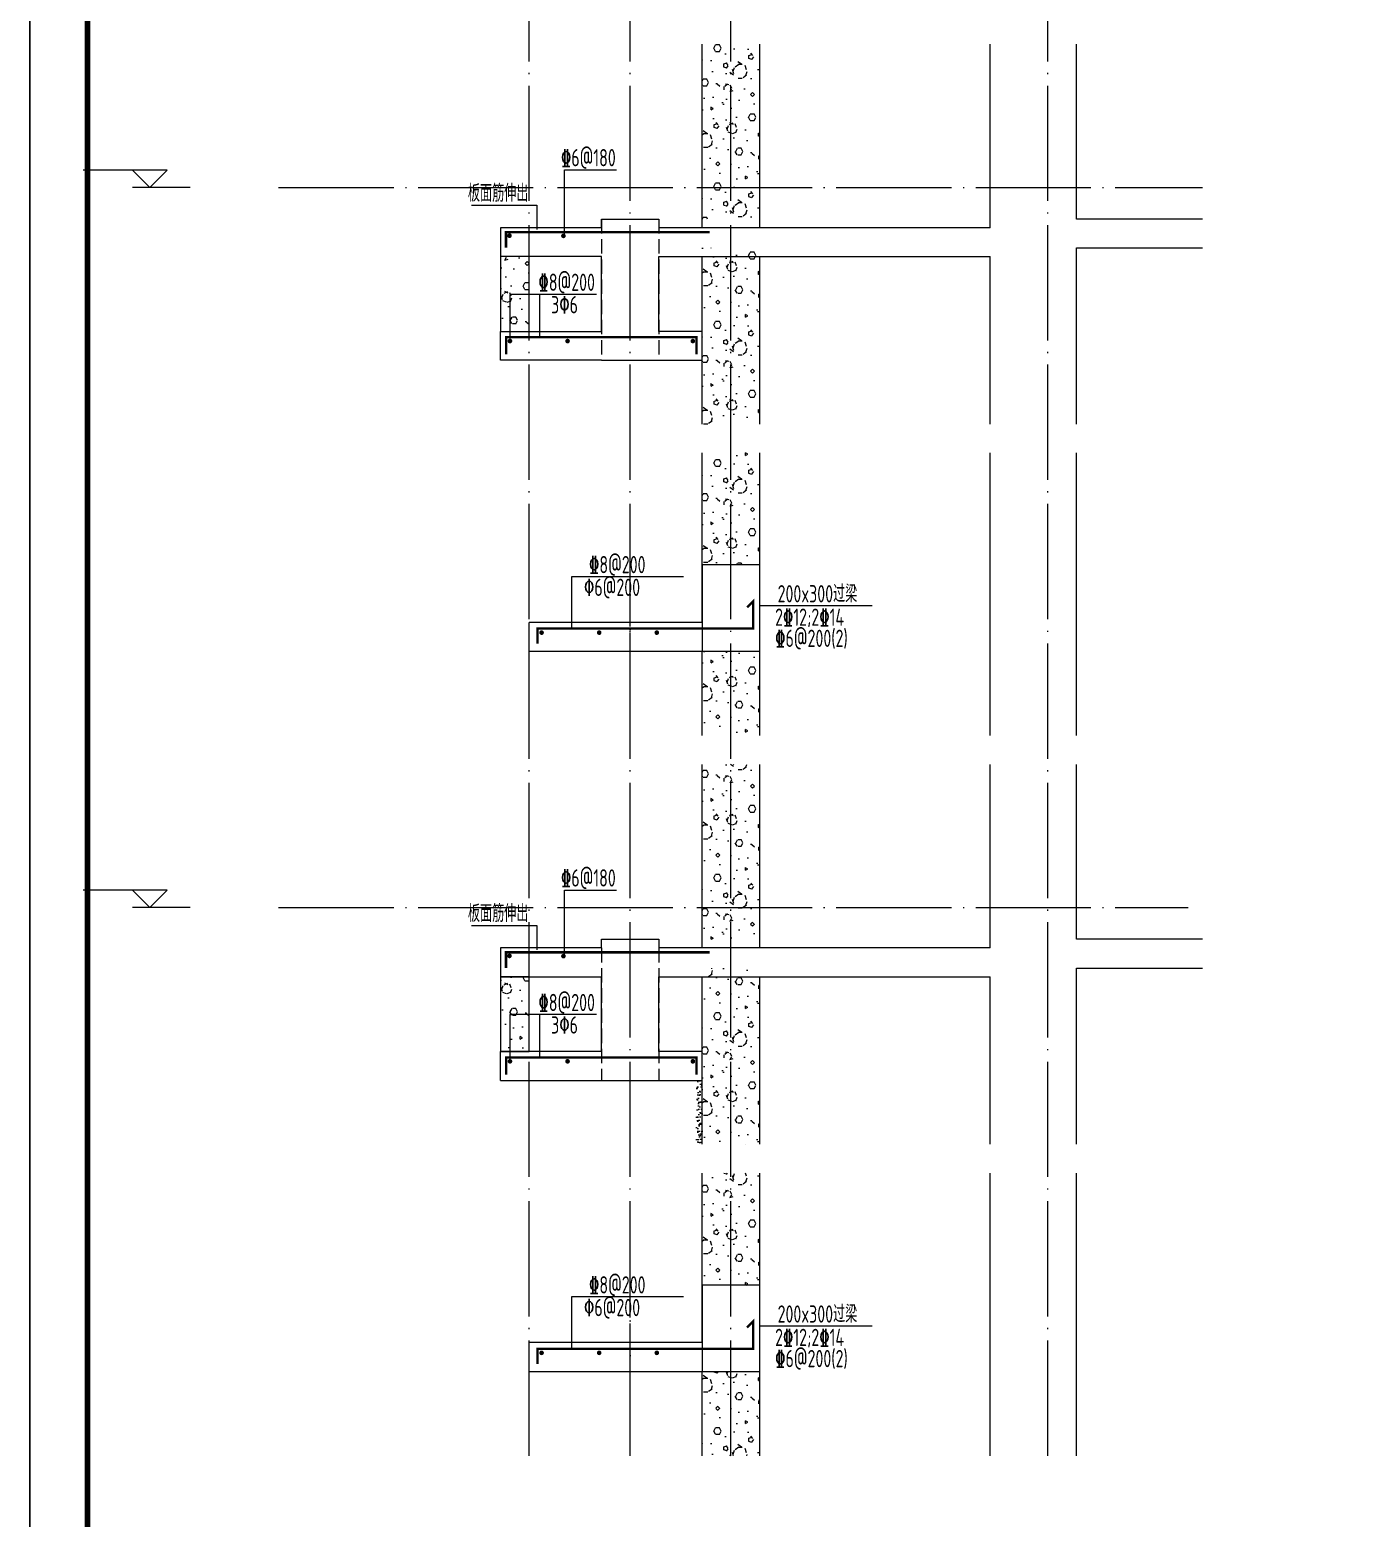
# Model space of a CAD drawing. Extents: x 5874492 to 7194610, y -939842 to -279257.
# Drawn here: x 6055361 to 6059970, y -816743 to -811576 of the extents above; entities that cross this region are included whole.
import ezdxf
from ezdxf.enums import TextEntityAlignment as Align

# ---------------------------------------------------------------- set-up
doc = ezdxf.new("R2010")
doc.units = 0
doc.header["$LTSCALE"] = 1000
doc.linetypes.add('DASH', pattern=[0.35, 0.25, -0.1])
doc.linetypes.add('DOTE', pattern=[2.42, 2, -0.2, 0.02, -0.2])
for name, color, linetype, lineweight in [('A-大样-填充', 8, 'Continuous', 9), ('A-标注-标高标注', 3, 'Continuous', 15), ('A-轴线-塔楼', 1, 'DOTE', 9), ('A-轴线-隔墙', 41, 'DOTE', 9), ('S-墙柱-REIN', 1, 'Continuous', 20), ('S-大样-DIM', 3, 'Continuous', 20), ('S-大样-HATCH', 251, 'Continuous', 20), ('S-大样-REIN', 1, 'Continuous', 20), ('S-大样-实线', 2, 'Continuous', 20), ('S-大样-文字', 7, 'Continuous', 20), ('S-板-BEAM', 4, 'DASH', 20), ('S-通用-TEXT', 7, 'Continuous', 20)]:
    doc.layers.add(name, color=color, linetype=linetype, lineweight=lineweight)
doc.layers.add('Y-云图图框', color=7, linetype='Continuous')
doc.styles.add('_YT_Name', font='', dxfattribs={"width": 0.8})
doc.styles.add('_YT_Sign_Text', font='ros.shx', dxfattribs={"width": 0.8, "bigfont": 'hztxt.shx'})
doc.styles.get("Standard").update_dxf_attribs({"font": 'gbenor.shx', "bigfont": 'gbcbig.shx'})
doc.styles.add('TSSD_Rein', font='tssdeng.shx', dxfattribs={"width": 0.7, "bigfont": 'hztxt.shx'})
doc.styles.get('_YT_Name').set_extended_font_data('SimHei')
pattern_1 = [(0, (5304962.3, -1587942.56), (120, 240), [0, -240]), (0, (5304821.9, -1587974.96), (120, 240), [0, -240]), (0, (5304899.9, -1587977.36), (120, 240), [0, -240]), (0, (5304985.1, -1587906.56), (120, 240), [0, -240]), (0, (5304885.5, -1587989.36), (120, 240), [0, -240]), (0, (5305009.1, -1587755.36), (120, 240), [0, -240]), (0, (5304935.9, -1587774.56), (120, 240), [0, -240]), (0, (5304974.3, -1587804.56), (120, 240), [0, -240]), (0, (5304778.7, -1587809.36), (120, 240), [0, -240]), (0, (5304896.3, -1587820.16), (120, 240), [0, -240]), (0, (5304850.7, -1587881.36), (120, 240), [0, -240]), (0, (5304853.1, -1587971.36), (120, 240), [0, -240]), (0, (5304943.1, -1587980.96), (120, 240), [0, -240]), (0, (5305009.1, -1587875.36), (120, 240), [0, -240]), (0, (5304784.7, -1587912.56), (120, 240), [0, -240]), (0, (5304805.1, -1587871.76), (120, 240), [0, -240]), (0, (5304898.7, -1587888.56), (120, 240), [0, -240]), (0, (5304865.1, -1587923.36), (120, 240), [0, -240]), (0, (5304845.9, -1587844.16), (120, 240), [0, -240]), (0, (5304875.9, -1587754.16), (120, 240), [0, -240]), (0, (5304794.3, -1587962.96), (120, 240), [0, -240]), (0, (5304926.3, -1587803.36), (120, 240), [0, -240]), (0, (5304814.7, -1587799.76), (120, 240), [0, -240]), (0, (5304795.5, -1587768.56), (120, 240), [0, -240]), (130.601294, (5304994.349, -1587830.504), (-599.99999337, 720.00000315), [10.53662, -4414.8444]), (18.434949, (5304977.206, -1587825.933), (599.9999978, 239.9999982), [10.842096, -1507.05116]), (90, (5304977.2, -1587836.22), (120, 240), [10.285714, -469.71426]), (161.565051, (5304987.49, -1587839.647), (-600.000003, 239.9999821), [10.842096, -1507.05116]), (53.1301023, (5304987.49, -1587839.647), (120.0000002, 239.9999999), [11.42857, -1188.5714]), (135, (5304996.634, -1587961.93), (-120.0000145, 239.999984), [9.697464, -669.12504]), (45, (5304982.92, -1587961.93), (119.999999, 239.999999), [9.697464, -669.12504]), (135, (5304989.78, -1587968.79), (-120.0000145, 239.999984), [9.697464, -669.12504]), (45, (5304989.78, -1587968.79), (119.999999, 239.999999), [9.697464, -669.12504]), (116.56505, (5304881.2, -1587800.8), (-2e-05, 479.999987), [12.77753, -255.5506]), (180, (5304875.5, -1587789.36), (-120, 240), [13.714286, -226.2857]), (63.434949, (5304856.06, -1587800.8), (1e-06, 479.999998), [12.77753, -255.5506]), (116.56505, (5304861.78, -1587812.22), (-2e-05, 479.999987), [12.77753, -255.5506]), (0, (5304861.78, -1587812.22), (120, 240), [13.714286, -226.2857]), (63.434949, (5304875.5, -1587812.22), (1e-06, 479.999998), [12.77753, -255.5506]), (107.102728, (5304971.4915, -1587881.933), (-359.99998624, 1200.000001936), [15.54454, -6513.161]), (143.972626, (5304966.92, -1587867.076), (-2279.9999711, 1679.9999981), [15.54454, -3248.808]), (180, (5304954.35, -1587857.93), (-120, 240), [14.85714, -225.14284]), (36.0273733, (5304926.92, -1587867.076), (2279.99998315, 1679.9999819), [15.54454, -3248.808]), (71.565051, (5304922.35, -1587880.79), (360.0000018, 1199.999998), [14.456126, -1503.43712]), (107.102728, (5304926.92, -1587895.647), (-359.99998624, 1200.000001936), [15.54454, -6513.161]), (143.972626, (5304939.492, -1587904.79), (-2279.9999711, 1679.9999981), [15.54454, -3248.808]), (0, (5304939.5, -1587904.8), (120, 240), [14.85714, -225.14284]), (36.0273733, (5304954.349, -1587904.79), (2279.99998315, 1679.9999819), [15.54454, -3248.808]), (71.565051, (5304966.92, -1587895.647), (360.0000018, 1199.999998), [14.456126, -1503.43712]), (150.255118, (5304973.777, -1587769.933), (-360.00000085, 239.999997), [9.21401, -1925.72784]), (90, (5304965.78, -1587774.5), (120, 240), [9.14286, -470.8571]), (29.7448813, (5304965.777, -1587774.504), (360.0000002, 239.9999989), [9.21401, -1925.72784]), (116.56505, (5304917.78, -1587940.22), (-2e-05, 479.999987), [12.77753, -255.5506]), (168.690067, (5304912.063, -1587928.79), (-1080.0000008, 239.999994), [11.6549, -2435.8742]), (41.1859251, (5304891.492, -1587934.504), (2999.99998182, 2639.99997692), [12.14874, -5090.3208]), (90, (5304891.49, -1587945.93), (120, 240), [11.42857, -468.5714]), (138.814074, (5304900.634, -1587953.933), (-2999.99994668, 2640.00001681), [12.14874, -5090.3208]), (16.6992442, (5304900.634, -1587953.933), (3959.99997021, 1199.99998743), [11.93178, -4999.415]), (60.9453959, (5304912.063, -1587950.504), (119.99999968, 239.99999788), [11.766434, -4930.1358]), (109.983106, (5304817.206, -1587839.647), (-600.00000226, 1679.99999555), [13.3768, -5604.879]), (155.556045, (5304812.634, -1587827.076), (-1560.00000595, 719.99998504), [13.809194, -5786.0526]), (24.4439547, (5304787.492, -1587827.076), (1560.00000078, 719.99999654), [13.809194, -5786.0526]), (70.0168934, (5304782.92, -1587839.647), (600.00000181, 1679.99999583), [13.3768, -5604.879]), (109.983106, (5304787.492, -1587852.219), (-600.00000226, 1679.99999555), [13.3768, -5604.879]), (160.016893, (5304800.063, -1587856.79), (-600.00000035, 239.99998907), [13.3768, -2795.751]), (19.9831065, (5304800.063, -1587856.79), (599.9999967, 239.9999996), [13.3768, -2795.751]), (70.0168934, (5304812.634, -1587852.219), (600.00000181, 1679.99999583), [13.3768, -5604.879]), (122.005383, (5304906.349, -1587861.362), (-120.0000161, 239.99998775), [10.781693, -2253.3736]), (18.434949, (5304890.35, -1587855.647), (599.9999978, 239.9999982), [10.842096, -1507.05116]), (90, (5304890.35, -1587865.93), (120, 240), [10.285714, -469.71426]), (161.565051, (5304900.634, -1587869.36), (-600.000003, 239.9999821), [10.842096, -1507.05116]), (54.4623222, (5304900.634, -1587869.362), (839.99999878, 1199.9999982), [9.83123, -4119.2846]), (116.56505, (5304836.63, -1587919.65), (-2e-05, 479.999987), [12.77753, -255.5506]), (180, (5304830.92, -1587908.22), (-120, 240), [12.57143, -227.42856]), (59.0362434, (5304811.492, -1587919.647), (120.0000004, 239.99999884), [13.32789, -2785.5288]), (120.963756, (5304818.349, -1587931.076), (-120.0000164, 239.99998898), [13.32789, -2785.5288]), (0, (5304818.35, -1587931.08), (120, 240), [12.57143, -227.42856]), (63.434949, (5304830.92, -1587931.08), (1e-06, 479.999998), [12.77753, -255.5506])]
pattern_2 = [(0, (5304962.3, -1587942.56), (120, 240), [0, -240]), (0, (5304821.9, -1587974.96), (120, 240), [0, -240]), (0, (5304899.9, -1587977.36), (120, 240), [0, -240]), (0, (5304985.1, -1587906.56), (120, 240), [0, -240]), (0, (5304885.5, -1587989.36), (120, 240), [0, -240]), (0, (5305009.1, -1587755.36), (120, 240), [0, -240]), (0, (5304935.9, -1587774.56), (120, 240), [0, -240]), (0, (5304974.3, -1587804.56), (120, 240), [0, -240]), (0, (5304778.7, -1587809.36), (120, 240), [0, -240]), (0, (5304896.3, -1587820.16), (120, 240), [0, -240]), (0, (5304850.7, -1587881.36), (120, 240), [0, -240]), (0, (5304853.1, -1587971.36), (120, 240), [0, -240]), (0, (5304943.1, -1587980.96), (120, 240), [0, -240]), (0, (5305009.1, -1587875.36), (120, 240), [0, -240]), (0, (5304784.7, -1587912.56), (120, 240), [0, -240]), (0, (5304805.1, -1587871.76), (120, 240), [0, -240]), (0, (5304898.7, -1587888.56), (120, 240), [0, -240]), (0, (5304865.1, -1587923.36), (120, 240), [0, -240]), (0, (5304845.9, -1587844.16), (120, 240), [0, -240]), (0, (5304875.9, -1587754.16), (120, 240), [0, -240]), (0, (5304794.3, -1587962.96), (120, 240), [0, -240]), (0, (5304926.3, -1587803.36), (120, 240), [0, -240]), (0, (5304814.7, -1587799.76), (120, 240), [0, -240]), (0, (5304795.5, -1587768.56), (120, 240), [0, -240]), (130.601294, (5304994.349, -1587830.504), (-599.99999337, 720.00000315), [10.53662, -4414.8444]), (18.434949, (5304977.206, -1587825.933), (599.9999978, 239.9999982), [10.842096, -1507.05116]), (90, (5304977.2, -1587836.22), (120, 240), [10.285714, -469.71426]), (161.565051, (5304987.49, -1587839.647), (-600.000003, 239.9999821), [10.842096, -1507.05116]), (53.1301023, (5304987.49, -1587839.647), (120.0000002, 239.9999999), [11.42857, -1188.5714]), (135, (5304996.634, -1587961.93), (-120.0000145, 239.999984), [9.697464, -669.12504]), (45, (5304982.92, -1587961.93), (119.999999, 239.999999), [9.697464, -669.12504]), (135, (5304989.78, -1587968.79), (-120.0000145, 239.999984), [9.697464, -669.12504]), (45, (5304989.78, -1587968.79), (119.999999, 239.999999), [9.697464, -669.12504]), (116.56505, (5304881.2, -1587800.8), (-2e-05, 479.999987), [12.77753, -255.5506]), (180, (5304875.5, -1587789.36), (-120, 240), [13.714286, -226.2857]), (63.434949, (5304856.06, -1587800.8), (1e-06, 479.999998), [12.77753, -255.5506]), (116.56505, (5304861.78, -1587812.22), (-2e-05, 479.999987), [12.77753, -255.5506]), (0, (5304861.78, -1587812.22), (120, 240), [13.714286, -226.2857]), (63.434949, (5304875.5, -1587812.22), (1e-06, 479.999998), [12.77753, -255.5506]), (107.102728, (5304971.4915, -1587881.933), (-359.99998624, 1200.000001936), [15.54454, -6513.161]), (143.972626, (5304966.92, -1587867.076), (-2279.9999711, 1679.9999981), [15.54454, -3248.808]), (180, (5304954.35, -1587857.93), (-120, 240), [14.85714, -225.14284]), (36.0273733, (5304926.92, -1587867.076), (2279.99998315, 1679.9999819), [15.54454, -3248.808]), (71.565051, (5304922.35, -1587880.79), (360.0000018, 1199.999998), [14.456126, -1503.43712]), (107.102728, (5304926.92, -1587895.647), (-359.99998624, 1200.000001936), [15.54454, -6513.161]), (143.972626, (5304939.492, -1587904.79), (-2279.9999711, 1679.9999981), [15.54454, -3248.808]), (0, (5304939.5, -1587904.8), (120, 240), [14.85714, -225.14284]), (36.0273733, (5304954.349, -1587904.79), (2279.99998315, 1679.9999819), [15.54454, -3248.808]), (71.565051, (5304966.92, -1587895.647), (360.0000018, 1199.999998), [14.456126, -1503.43712]), (150.255118, (5304973.777, -1587769.933), (-360.00000085, 239.999997), [9.21401, -1925.72784]), (90, (5304965.78, -1587774.5), (120, 240), [9.14286, -470.8571]), (29.7448813, (5304965.777, -1587774.504), (360.0000002, 239.9999989), [9.21401, -1925.72784]), (116.56505, (5304917.78, -1587940.22), (-2e-05, 479.999987), [12.77753, -255.5506]), (168.690067, (5304912.063, -1587928.79), (-1080.0000008, 239.999994), [11.6549, -2435.8742]), (41.1859251, (5304891.492, -1587934.504), (2999.99998182, 2639.99997692), [12.14874, -5090.3208]), (90, (5304891.49, -1587945.93), (120, 240), [11.42857, -468.5714]), (138.814074, (5304900.634, -1587953.933), (-2999.99994668, 2640.00001681), [12.14874, -5090.3208]), (16.6992442, (5304900.634, -1587953.933), (3959.99997021, 1199.99998743), [11.93178, -4999.415]), (60.9453959, (5304912.063, -1587950.504), (119.99999968, 239.99999788), [11.766434, -4930.1358]), (109.983106, (5304817.206, -1587839.647), (-600.00000226, 1679.99999555), [13.3768, -5604.879]), (155.556045, (5304812.634, -1587827.076), (-1560.00000595, 719.99998504), [13.809194, -5786.0526]), (24.4439547, (5304787.492, -1587827.076), (1560.00000078, 719.99999654), [13.809194, -5786.0526]), (70.0168934, (5304782.92, -1587839.647), (600.00000181, 1679.99999583), [13.3768, -5604.879]), (109.983106, (5304787.492, -1587852.219), (-600.00000226, 1679.99999555), [13.3768, -5604.879]), (160.016893, (5304800.063, -1587856.79), (-600.00000035, 239.99998907), [13.3768, -2795.751]), (19.9831065, (5304800.063, -1587856.79), (599.9999967, 239.9999996), [13.3768, -2795.751]), (70.0168934, (5304812.634, -1587852.219), (600.00000181, 1679.99999583), [13.3768, -5604.879]), (122.005383, (5304906.349, -1587861.362), (-120.0000161, 239.99998775), [10.781693, -2253.3736]), (18.434949, (5304890.35, -1587855.647), (599.9999978, 239.9999982), [10.842096, -1507.05116]), (90, (5304890.35, -1587865.93), (120, 240), [10.285714, -469.71426]), (161.565051, (5304900.634, -1587869.36), (-600.000003, 239.9999821), [10.842096, -1507.05116]), (54.4623222, (5304900.634, -1587869.362), (839.99999878, 1199.9999982), [9.83123, -4119.2846]), (116.56505, (5304836.63, -1587919.65), (-2e-05, 479.999987), [12.77753, -255.5506]), (180, (5304830.92, -1587908.22), (-120, 240), [12.57143, -227.42856]), (59.0362434, (5304811.492, -1587919.647), (120.0000004, 239.99999884), [13.32789, -2785.5288]), (120.963756, (5304818.349, -1587931.076), (-120.0000164, 239.99998898), [13.32789, -2785.5288]), (0, (5304818.35, -1587931.08), (120, 240), [12.57143, -227.42856]), (63.434949, (5304830.92, -1587931.08), (1e-06, 479.999998), [12.77753, -255.5506])]

# ---------------------------------------------------------------- blocks, each defined once
blk = doc.blocks.new('ECMCTK_A1_竖_单行图名--0')
at = {"color": 4}
blk.add_lwpolyline([(0, 0), (594, 0), (594, 841), (0, 841)], close=True, dxfattribs=at)
at = {"const_width": 1}
blk.add_lwpolyline([(10, 10), (584, 10), (584, 816), (10, 816)], close=True, dxfattribs=at)
at = {"color": 80, "flags": 3}
for tag, height, p in [('YTHQINS', 3, (593.31, 817.5)), ('ECMCKEY', 3, (440.09, 590.57)), ('YTTQINS', 3.75, (595.35, 11.88)), ('YTFRAME', 3, (375.97, 4.92)), ('YTBARCODE_T1', 3, (493.74, 4.57))]:
    blk.add_attdef(tag, text='', height=height, dxfattribs=at).set_placement(p, align=Align.MIDDLE_CENTER)
for tag, height, style, width, p in [('证书编号', 4, '_YT_Sign_Text', 0.8, (461.87, 43.81)), ('审查批准号', 4, '_YT_Sign_Text', 0.8, (514.06, 43.81)), ('工程号', 4, '_YT_Sign_Text', 0.5, (557.08, 44.12)), ('设计单位', 6, '_YT_Name', 0.8, (376.75, 38.6)), ('建设单位', 4, '_YT_Sign_Text', 0.8, (487.96, 36.11)), ('阶段', 4, '_YT_Sign_Text', 0.8, (557.08, 35.81)), ('项目号', 4, '_YT_Sign_Text', 0.5, (575.08, 33.72)), ('项目名称', 4, '_YT_Sign_Text', 0.8, (487.96, 28.11)), ('专业', 4, '_YT_Sign_Text', 0.8, (557.08, 27.31)), ('图纸编号', 4, '_YT_Sign_Text', 0.5, (556.93, 19.36)), ('图纸名称', 4.5, '_YT_Name', 0.8, (488.39, 15.06)), ('出图比例', 4.2, '_YT_Sign_Text', 0.8, (434.82, 11.78)), ('日期', 4, '_YT_Sign_Text', 0.5, (556.88, 12.13)), ('版本号', 4, '_YT_Sign_Text', 0.8, (575.08, 13))]:
    blk.add_attdef(tag, text='', height=height, dxfattribs=dict(style=style, width=width)).set_placement(p, align=Align.CENTER)
at = {"style": '_YT_Sign_Text', "width": 0.8, "flags": 3}
for tag, p, height in [('[审定人]', (343.95, 27.81), 4.1), ('{审定人}', (358.87, 26.45), 6.24), ('[校对人]', (395.23, 27.82), 4.1), ('{校对人}', (411.35, 26.53), 6.24), ('[审核人]', (344.01, 19.76), 4.1), ('{审核人}', (359.98, 18.44), 6.24), ('[设计人]', (395.47, 20.21), 4.1), ('{设计人}', (411.48, 18.54), 6.24), ('[项目负责人]', (343.78, 12.01), 4.1), ('{项目负责人}', (361.28, 10.72), 6.24), ('[专业负责人]', (395.74, 11.77), 4.1), ('{专业负责人}', (411.58, 10.36), 6.24)]:
    blk.add_attdef(tag, p, '', height=height, dxfattribs=at)
at = {"color": 80, "flags": 3}
for tag, p in [('YTBZSIT', (10, 10)), ('EXT_TK_LEFT', (10, 10)), ('YTQRCODE', (304.56, 12.07))]:
    blk.add_attdef(tag, p, '', height=3, dxfattribs=at)
blk = doc.blocks.new('空调板大样')
at = {"layer": 'S-墙柱-REIN', "const_width": 8, "elevation": 0}
blk.add_lwpolyline([(727.8, 133.3), (749, 154.5), (749, 59.6), (0, 59.6), (0, 6.7)], dxfattribs=at)
at = {"layer": 'S-墙柱-REIN', "const_width": 8}
for points in [[(18.5, 45.5, 1), (10.5, 45.5, 1)], [(218.5, 45.5, 1), (210.5, 45.5, 1)], [(418.5, 45.5, 1), (410.5, 45.5, 1)]]:
    blk.add_lwpolyline(points, format="xyb", close=True, dxfattribs=at)
at = {"layer": 'S-大样-实线', "elevation": 0}
blk.add_lwpolyline([(572, -19), (772, -19), (772, 281), (572, 281)], close=True, dxfattribs=at)
at = {"layer": 'S-通用-TEXT'}
blk.add_line((1162.3, 138.3, 0), (773.2, 138.3, 0), dxfattribs=at)
at = {"layer": 'S-通用-TEXT', "elevation": 0}
blk.add_lwpolyline([(507.7, 239.6), (118.6, 239.6), (118.6, 59.6)], dxfattribs=at)
at = {"layer": 'S-通用-TEXT', "style": 'TSSD_Rein', "width": 0.7}
for s, p in [('\x848@200', (179.2, 251.6, 0)), ('\x826@200', (161.7, 172.8, 0)), ('200x300过梁', (833.9, 150.4, 0)), ('2\x8412;2\x8414', (825.3, 69.2, 0)), ('\x846@200(2)', (825.3, -4.3, 0))]:
    blk.add_text(s, height=60, dxfattribs=at).set_placement(p)
blk = doc.blocks.new('sadfhfdhgfjhgjhgj')
at = {"layer": 'S-大样-REIN', "const_width": 9, "elevation": 0}
blk.add_lwpolyline([(6114407.1, -1579845.8), (6114407.1, -1579791.8), (6115115, -1579791.8), (6115115, -1579791.8), (6115115, -1579791.8)], dxfattribs=at)
at = {"layer": 'S-大样-REIN', "const_width": 8, "elevation": 0}
for points in [[(6114423.6, -1579804, 1), (6114415.6, -1579804, 1)], [(6114610.9, -1579804.7, 1), (6114602.9, -1579804.7, 1)]]:
    blk.add_lwpolyline(points, format="xyb", close=True, dxfattribs=at)
at = {"layer": 'S-大样-文字', "elevation": 0}
for points in [[(6114610.1, -1579802.4), (6114610.1, -1579575.4), (6114791.6, -1579575.4)], [(6114287.3, -1579698.3), (6114514.4, -1579698.3), (6114514.4, -1579783)]]:
    blk.add_lwpolyline(points, dxfattribs=at)
at = {"layer": 'S-大样-文字', "style": 'TSSD_Rein', "width": 0.7}
for s, p in [('\x846@180', (6114598.2, -1579563.3, 0)), ('板面筋伸出', (6114275.3, -1579686.2, 0))]:
    blk.add_text(s, height=60, dxfattribs=at).set_placement(p)

msp = doc.modelspace()

# ---------------------------------------------------------------- hatches: boundary and pattern name
at = {"layer": 'A-大样-填充', "ltscale": 0.5}
h = msp.add_hatch(dxfattribs=at)
h.set_pattern_fill('加气混凝土', color=256, scale=20)
h.set_pattern_definition(pattern_1)
h.paths.add_polyline_path([(6057895.5, -811626.5), (6057695.5, -811626.5), (6057695.5, -812233.5), (6057895.5, -812233.5)], flags=17)
h = msp.add_hatch(dxfattribs=at)
h.set_pattern_fill('加气混凝土', color=256, scale=20)
h.set_pattern_definition([(0, (5330580, -1589488.5), (120, 240), [0, -240]), (0, (5330439.6, -1589520.9), (120, 240), [0, -240]), (0, (5330517.6, -1589523.3), (120, 240), [0, -240]), (0, (5330602.8, -1589452.5), (120, 240), [0, -240]), (0, (5330503.2, -1589535.3), (120, 240), [0, -240]), (0, (5330626.8, -1589301.3), (120, 240), [0, -240]), (0, (5330553.6, -1589320.5), (120, 240), [0, -240]), (0, (5330592, -1589350.5), (120, 240), [0, -240]), (0, (5330396.4, -1589355.3), (120, 240), [0, -240]), (0, (5330514, -1589366.1), (120, 240), [0, -240]), (0, (5330468.4, -1589427.3), (120, 240), [0, -240]), (0, (5330470.8, -1589517.3), (120, 240), [0, -240]), (0, (5330560.8, -1589526.9), (120, 240), [0, -240]), (0, (5330626.8, -1589421.3), (120, 240), [0, -240]), (0, (5330402.4, -1589458.5), (120, 240), [0, -240]), (0, (5330422.8, -1589417.7), (120, 240), [0, -240]), (0, (5330516.4, -1589434.5), (120, 240), [0, -240]), (0, (5330482.8, -1589469.3), (120, 240), [0, -240]), (0, (5330463.6, -1589390.1), (120, 240), [0, -240]), (0, (5330493.6, -1589300.1), (120, 240), [0, -240]), (0, (5330412, -1589508.9), (120, 240), [0, -240]), (0, (5330544, -1589349.3), (120, 240), [0, -240]), (0, (5330432.4, -1589345.7), (120, 240), [0, -240]), (0, (5330413.2, -1589314.5), (120, 240), [0, -240]), (130.601294, (5330612.048, -1589376.447), (-599.99999337, 720.00000315), [10.53662, -4414.8444]), (18.434949, (5330594.905, -1589371.876), (599.9999978, 239.9999982), [10.842096, -1507.05116]), (90, (5330594.9, -1589382.16), (120, 240), [10.285714, -469.71426]), (161.565051, (5330605.19, -1589385.59), (-600.000003, 239.9999821), [10.842096, -1507.05116]), (53.1301023, (5330605.19, -1589385.59), (120.0000002, 239.9999999), [11.42857, -1188.5714]), (135, (5330614.33, -1589507.876), (-120.0000145, 239.999984), [9.697464, -669.12504]), (45, (5330600.62, -1589507.876), (119.999999, 239.999999), [9.697464, -669.12504]), (135, (5330607.48, -1589514.73), (-120.0000145, 239.999984), [9.697464, -669.12504]), (45, (5330607.48, -1589514.73), (119.999999, 239.999999), [9.697464, -669.12504]), (116.56505, (5330498.9, -1589346.73), (-2e-05, 479.999987), [12.77753, -255.5506]), (180, (5330493.2, -1589335.3), (-120, 240), [13.714286, -226.2857]), (63.434949, (5330473.76, -1589346.73), (1e-06, 479.999998), [12.77753, -255.5506]), (116.56505, (5330479.48, -1589358.16), (-2e-05, 479.999987), [12.77753, -255.5506]), (0, (5330479.48, -1589358.16), (120, 240), [13.714286, -226.2857]), (63.434949, (5330493.2, -1589358.16), (1e-06, 479.999998), [12.77753, -255.5506]), (107.102728, (5330589.191, -1589427.876), (-359.99998624, 1200.000001936), [15.54454, -6513.161]), (143.972626, (5330584.62, -1589413.019), (-2279.9999711, 1679.9999981), [15.54454, -3248.808]), (180, (5330572.05, -1589403.88), (-120, 240), [14.85714, -225.14284]), (36.0273733, (5330544.62, -1589413.019), (2279.99998315, 1679.9999819), [15.54454, -3248.808]), (71.565051, (5330540.05, -1589426.733), (360.0000018, 1199.999998), [14.456126, -1503.43712]), (107.102728, (5330544.62, -1589441.59), (-359.99998624, 1200.000001936), [15.54454, -6513.161]), (143.972626, (5330557.191, -1589450.733), (-2279.9999711, 1679.9999981), [15.54454, -3248.808]), (0, (5330557.2, -1589450.73), (120, 240), [14.85714, -225.14284]), (36.0273733, (5330572.048, -1589450.733), (2279.99998315, 1679.9999819), [15.54454, -3248.808]), (71.565051, (5330584.62, -1589441.59), (360.0000018, 1199.999998), [14.456126, -1503.43712]), (150.255118, (5330591.477, -1589315.876), (-360.00000085, 239.999997), [9.21401, -1925.72784]), (90, (5330583.48, -1589320.45), (120, 240), [9.14286, -470.8571]), (29.7448813, (5330583.477, -1589320.447), (360.0000002, 239.9999989), [9.21401, -1925.72784]), (116.56505, (5330535.48, -1589486.16), (-2e-05, 479.999987), [12.77753, -255.5506]), (168.690067, (5330529.763, -1589474.733), (-1080.0000008, 239.999994), [11.6549, -2435.8742]), (41.1859251, (5330509.191, -1589480.447), (2999.99998182, 2639.99997692), [12.14874, -5090.3208]), (90, (5330509.19, -1589491.88), (120, 240), [11.42857, -468.5714]), (138.814074, (5330518.334, -1589499.876), (-2999.99994668, 2640.00001681), [12.14874, -5090.3208]), (16.6992442, (5330518.334, -1589499.876), (3959.99997021, 1199.99998743), [11.93178, -4999.415]), (60.9453959, (5330529.763, -1589496.447), (119.99999968, 239.99999788), [11.766434, -4930.1358]), (109.983106, (5330434.905, -1589385.59), (-600.00000226, 1679.99999555), [13.3768, -5604.879]), (155.556045, (5330430.334, -1589373.019), (-1560.00000595, 719.99998504), [13.809194, -5786.0526]), (24.4439547, (5330405.191, -1589373.019), (1560.00000078, 719.99999654), [13.809194, -5786.0526]), (70.0168934, (5330400.62, -1589385.59), (600.00000181, 1679.99999583), [13.3768, -5604.879]), (109.983106, (5330405.191, -1589398.161), (-600.00000226, 1679.99999555), [13.3768, -5604.879]), (160.016893, (5330417.763, -1589402.733), (-600.00000035, 239.99998907), [13.3768, -2795.751]), (19.9831065, (5330417.763, -1589402.733), (599.9999967, 239.9999996), [13.3768, -2795.751]), (70.0168934, (5330430.334, -1589398.161), (600.00000181, 1679.99999583), [13.3768, -5604.879]), (122.005383, (5330524.048, -1589407.304), (-120.0000161, 239.99998775), [10.781693, -2253.3736]), (18.434949, (5330508.05, -1589401.59), (599.9999978, 239.9999982), [10.842096, -1507.05116]), (90, (5330508.05, -1589411.88), (120, 240), [10.285714, -469.71426]), (161.565051, (5330518.334, -1589415.304), (-600.000003, 239.9999821), [10.842096, -1507.05116]), (54.4623222, (5330518.334, -1589415.304), (839.99999878, 1199.9999982), [9.83123, -4119.2846]), (116.56505, (5330454.33, -1589465.6), (-2e-05, 479.999987), [12.77753, -255.5506]), (180, (5330448.62, -1589454.16), (-120, 240), [12.57143, -227.42856]), (59.0362434, (5330429.191, -1589465.59), (120.0000004, 239.99999884), [13.32789, -2785.5288]), (120.963756, (5330436.048, -1589477.019), (-120.0000164, 239.99998898), [13.32789, -2785.5288]), (0, (5330436.05, -1589477.02), (120, 240), [12.57143, -227.42856]), (63.434949, (5330448.62, -1589477.02), (1e-06, 479.999998), [12.77753, -255.5506])])
h.paths.add_polyline_path([(6056995.5, -812363.5), (6056995.5, -812623.5), (6057095.5, -812623.5), (6057095.5, -812363.5)])
h = msp.add_hatch(dxfattribs=at)
h.set_pattern_fill('加气混凝土', color=256, scale=20)
h.set_pattern_definition(pattern_1)
h.paths.add_polyline_path([(6057695.5, -812945), (6057895.5, -812945), (6057895.5, -812333.5), (6057695.5, -812333.5)], flags=17)
h = msp.add_hatch(dxfattribs=at)
h.set_pattern_fill('加气混凝土', color=256, scale=20)
h.set_pattern_definition(pattern_2)
h.paths.add_polyline_path([(6057695.5, -813433.5), (6057895.5, -813433.5), (6057895.5, -813633.5), (6057895.5, -813633.5), (6057895.5, -813045), (6057695.5, -813045)])
h = msp.add_hatch(dxfattribs=at)
h.set_pattern_fill('加气混凝土', color=256, scale=20)
h.set_pattern_definition(pattern_2)
h.paths.add_polyline_path([(6057895.5, -813733.5), (6057695.5, -813733.5), (6057695.5, -814026.5), (6057895.5, -814026.5)])
h = msp.add_hatch(dxfattribs=at)
h.set_pattern_fill('加气混凝土', color=256, scale=20)
h.set_pattern_definition(pattern_2)
h.paths.add_polyline_path([(6057695.5, -814733.5), (6057895.5, -814733.5), (6057895.5, -814126.5), (6057695.5, -814126.5)], flags=17)
h = msp.add_hatch(dxfattribs=at)
h.set_pattern_fill('加气混凝土', color=256, scale=20)
h.set_pattern_definition(pattern_2)
h.paths.add_polyline_path([(6057895.5, -814833.5), (6057695.5, -814833.5), (6057695.5, -815445), (6057895.5, -815445)], flags=17)
h = msp.add_hatch(dxfattribs=at)
h.set_pattern_fill('加气混凝土', color=256, scale=20)
h.set_pattern_definition([(0, (5330580, -1589488.5), (120, 240), [0, -240]), (0, (5330439.6, -1589520.9), (120, 240), [0, -240]), (0, (5330517.6, -1589523.3), (120, 240), [0, -240]), (0, (5330602.8, -1589452.5), (120, 240), [0, -240]), (0, (5330503.2, -1589535.3), (120, 240), [0, -240]), (0, (5330626.8, -1589301.3), (120, 240), [0, -240]), (0, (5330553.6, -1589320.5), (120, 240), [0, -240]), (0, (5330592, -1589350.5), (120, 240), [0, -240]), (0, (5330396.4, -1589355.3), (120, 240), [0, -240]), (0, (5330514, -1589366.1), (120, 240), [0, -240]), (0, (5330468.4, -1589427.3), (120, 240), [0, -240]), (0, (5330470.8, -1589517.3), (120, 240), [0, -240]), (0, (5330560.8, -1589526.9), (120, 240), [0, -240]), (0, (5330626.8, -1589421.3), (120, 240), [0, -240]), (0, (5330402.4, -1589458.5), (120, 240), [0, -240]), (0, (5330422.8, -1589417.7), (120, 240), [0, -240]), (0, (5330516.4, -1589434.5), (120, 240), [0, -240]), (0, (5330482.8, -1589469.3), (120, 240), [0, -240]), (0, (5330463.6, -1589390.1), (120, 240), [0, -240]), (0, (5330493.6, -1589300.1), (120, 240), [0, -240]), (0, (5330412, -1589508.9), (120, 240), [0, -240]), (0, (5330544, -1589349.3), (120, 240), [0, -240]), (0, (5330432.4, -1589345.7), (120, 240), [0, -240]), (0, (5330413.2, -1589314.5), (120, 240), [0, -240]), (130.601294, (5330612.048, -1589376.447), (-599.99999337, 720.00000315), [10.53662, -4414.8444]), (18.434949, (5330594.905, -1589371.876), (599.9999978, 239.9999982), [10.842096, -1507.05116]), (90, (5330594.9, -1589382.16), (120, 240), [10.285714, -469.71426]), (161.565051, (5330605.19, -1589385.59), (-600.000003, 239.9999821), [10.842096, -1507.05116]), (53.1301023, (5330605.19, -1589385.59), (120.0000002, 239.9999999), [11.42857, -1188.5714]), (135, (5330614.33, -1589507.876), (-120.0000145, 239.999984), [9.697464, -669.12504]), (45, (5330600.62, -1589507.876), (119.999999, 239.999999), [9.697464, -669.12504]), (135, (5330607.48, -1589514.73), (-120.0000145, 239.999984), [9.697464, -669.12504]), (45, (5330607.48, -1589514.73), (119.999999, 239.999999), [9.697464, -669.12504]), (116.56505, (5330498.9, -1589346.73), (-2e-05, 479.999987), [12.77753, -255.5506]), (180, (5330493.2, -1589335.3), (-120, 240), [13.714286, -226.2857]), (63.434949, (5330473.76, -1589346.73), (1e-06, 479.999998), [12.77753, -255.5506]), (116.56505, (5330479.48, -1589358.16), (-2e-05, 479.999987), [12.77753, -255.5506]), (0, (5330479.48, -1589358.16), (120, 240), [13.714286, -226.2857]), (63.434949, (5330493.2, -1589358.16), (1e-06, 479.999998), [12.77753, -255.5506]), (107.102728, (5330589.191, -1589427.876), (-359.99998624, 1200.000001936), [15.54454, -6513.161]), (143.972626, (5330584.62, -1589413.019), (-2279.9999711, 1679.9999981), [15.54454, -3248.808]), (180, (5330572.05, -1589403.88), (-120, 240), [14.85714, -225.14284]), (36.0273733, (5330544.62, -1589413.019), (2279.99998315, 1679.9999819), [15.54454, -3248.808]), (71.565051, (5330540.05, -1589426.733), (360.0000018, 1199.999998), [14.456126, -1503.43712]), (107.102728, (5330544.62, -1589441.59), (-359.99998624, 1200.000001936), [15.54454, -6513.161]), (143.972626, (5330557.191, -1589450.733), (-2279.9999711, 1679.9999981), [15.54454, -3248.808]), (0, (5330557.2, -1589450.73), (120, 240), [14.85714, -225.14284]), (36.0273733, (5330572.048, -1589450.733), (2279.99998315, 1679.9999819), [15.54454, -3248.808]), (71.565051, (5330584.62, -1589441.59), (360.0000018, 1199.999998), [14.456126, -1503.43712]), (150.255118, (5330591.477, -1589315.876), (-360.00000085, 239.999997), [9.21401, -1925.72784]), (90, (5330583.48, -1589320.45), (120, 240), [9.14286, -470.8571]), (29.7448813, (5330583.477, -1589320.447), (360.0000002, 239.9999989), [9.21401, -1925.72784]), (116.56505, (5330535.48, -1589486.16), (-2e-05, 479.999987), [12.77753, -255.5506]), (168.690067, (5330529.763, -1589474.733), (-1080.0000008, 239.999994), [11.6549, -2435.8742]), (41.1859251, (5330509.191, -1589480.447), (2999.99998182, 2639.99997692), [12.14874, -5090.3208]), (90, (5330509.19, -1589491.88), (120, 240), [11.42857, -468.5714]), (138.814074, (5330518.334, -1589499.876), (-2999.99994668, 2640.00001681), [12.14874, -5090.3208]), (16.6992442, (5330518.334, -1589499.876), (3959.99997021, 1199.99998743), [11.93178, -4999.415]), (60.9453959, (5330529.763, -1589496.447), (119.99999968, 239.99999788), [11.766434, -4930.1358]), (109.983106, (5330434.905, -1589385.59), (-600.00000226, 1679.99999555), [13.3768, -5604.879]), (155.556045, (5330430.334, -1589373.019), (-1560.00000595, 719.99998504), [13.809194, -5786.0526]), (24.4439547, (5330405.191, -1589373.019), (1560.00000078, 719.99999654), [13.809194, -5786.0526]), (70.0168934, (5330400.62, -1589385.59), (600.00000181, 1679.99999583), [13.3768, -5604.879]), (109.983106, (5330405.191, -1589398.161), (-600.00000226, 1679.99999555), [13.3768, -5604.879]), (160.016893, (5330417.763, -1589402.733), (-600.00000035, 239.99998907), [13.3768, -2795.751]), (19.9831065, (5330417.763, -1589402.733), (599.9999967, 239.9999996), [13.3768, -2795.751]), (70.0168934, (5330430.334, -1589398.161), (600.00000181, 1679.99999583), [13.3768, -5604.879]), (122.005383, (5330524.048, -1589407.304), (-120.0000161, 239.99998775), [10.781693, -2253.3736]), (18.434949, (5330508.05, -1589401.59), (599.9999978, 239.9999982), [10.842096, -1507.05116]), (90, (5330508.05, -1589411.88), (120, 240), [10.285714, -469.71426]), (161.565051, (5330518.334, -1589415.304), (-600.000003, 239.9999821), [10.842096, -1507.05116]), (54.4623222, (5330518.334, -1589415.304), (839.99999878, 1199.9999982), [9.83123, -4119.2846]), (116.56505, (5330454.33, -1589465.6), (-2e-05, 479.999987), [12.77753, -255.5506]), (180, (5330448.62, -1589454.16), (-120, 240), [12.57143, -227.42856]), (59.0362434, (5330429.191, -1589465.59), (120.0000004, 239.99999884), [13.32789, -2785.5288]), (120.963756, (5330436.048, -1589477.019), (-120.0000164, 239.99998898), [13.32789, -2785.5288]), (0, (5330436.05, -1589477.02), (120, 240), [12.57143, -227.42856]), (63.434949, (5330448.62, -1589477.02), (1e-06, 479.999998), [12.77753, -255.5506])])
h.paths.add_polyline_path([(6056995.5, -814863.5), (6056995.5, -815123.5), (6057095.5, -815123.5), (6057095.5, -814863.5)])
h = msp.add_hatch(dxfattribs=at)
h.set_pattern_fill('砂灰土', color=256, scale=5)
h.set_pattern_definition([(37.5, (5304891.492, -1587869.362), (-0.62993358, 19.2682377), [0, -15.2, 0, -17, 0, -16.25]), (7.5, (5304891.492, -1587869.362), (17.69776705, 28.22146065), [0, -8.2, 0, -13.7, 0, -5.25]), (327.5, (5304879.192, -1587869.362), (31.14141862, 0.05659054), [0, -5, 0, -18, 0, -23.5]), (317.5, (5304879.192, -1587869.362), (30.06126605, 8.77675565), [0, -2.5, 0, -11.8, 0, -13.5])])
h.paths.add_polyline_path([(6057695.5, -815223.5), (6057675.5, -815223.5), (6057675.5, -815445), (6057695.5, -815445)])
h = msp.add_hatch(dxfattribs=at)
h.set_pattern_fill('加气混凝土', color=256, scale=20)
h.set_pattern_definition(pattern_1)
h.paths.add_polyline_path([(6057895.5, -815933.5), (6057895.5, -816133.5), (6057895.5, -816133.5), (6057895.5, -815545), (6057695.5, -815545), (6057695.5, -815933.5)])
h = msp.add_hatch(dxfattribs=at)
h.set_pattern_fill('加气混凝土', color=256, scale=20)
h.set_pattern_definition(pattern_1)
h.paths.add_polyline_path([(6057895.5, -816233.5), (6057695.5, -816233.5), (6057695.5, -816526.5), (6057895.5, -816526.5)])

# ---------------------------------------------------------------- linework, layer by layer
at = {"layer": 'A-标注-标高标注'}
for p, q in [((6055838.5, -812063.5), (6055546.3, -812063.5)), ((6055778.5, -812123.5), (6055718.5, -812063.5)), ((6055778.5, -812123.5), (6055838.5, -812063.5)), ((6055918.5, -812123.5), (6055718.5, -812123.5)), ((6055838.5, -814563.5), (6055546.3, -814563.5)), ((6055778.5, -814623.5), (6055718.5, -814563.5)), ((6055778.5, -814623.5), (6055838.5, -814563.5)), ((6055918.5, -814623.5), (6055718.5, -814623.5))]:
    msp.add_line(p, q, dxfattribs=at)
at = {"layer": 'A-轴线-塔楼', "ltscale": 0.2}
for p, q in [((6058895.5, -816526.5), (6058895.5, -808045)), ((6056225.1, -812123.5), (6059432.5, -812123.5)), ((6056225.1, -814623.5), (6059382.5, -814623.5))]:
    msp.add_line(p, q, dxfattribs=at)
at = {"layer": 'A-轴线-塔楼', "ltscale": 0.05}
for p, q in [((6057445.5, -813768.5), (6057445.5, -813433.5)), ((6057445.5, -816288.5), (6057445.5, -815933.5))]:
    msp.add_line(p, q, dxfattribs=at)
at = {"layer": 'A-轴线-隔墙', "ltscale": 0.2}
for p, q in [((6057095.5, -816526.5), (6057095.5, -808045)), ((6057445.5, -816526.5), (6057445.5, -808045)), ((6057795.5, -816526.5), (6057795.5, -808045))]:
    msp.add_line(p, q, dxfattribs=at)
at = {"layer": 'S-墙柱-REIN', "ltscale": 0.2, "const_width": 8}
for points in [[(6057675.5, -812703.5), (6057675.5, -812643.5), (6057015.5, -812643.5), (6057015.5, -812703.5)], [(6057675.5, -815203.5), (6057675.5, -815143.5), (6057015.5, -815143.5), (6057015.5, -815203.5)]]:
    msp.add_lwpolyline(points, dxfattribs=at)
at = {"layer": 'S-墙柱-REIN', "const_width": 8, "elevation": 0}
for points in [[(6057032.2, -812657, 1), (6057024.2, -812657, 1)], [(6057232.2, -812657, 1), (6057224.2, -812657, 1)], [(6057667.2, -812657, 1), (6057659.2, -812657, 1)], [(6057032.2, -815157, 1), (6057024.2, -815157, 1)], [(6057232.2, -815157, 1), (6057224.2, -815157, 1)], [(6057667.2, -815157, 1), (6057659.2, -815157, 1)]]:
    msp.add_lwpolyline(points, format="xyb", close=True, dxfattribs=at)
at = {"layer": 'S-大样-实线'}
for p, q in [((6057695.5, -812263.5), (6057695.5, -811626.5)), ((6057895.5, -812263.5), (6057895.5, -811626.5)), ((6057695.5, -812945), (6057695.5, -812363.5)), ((6057895.5, -812945), (6057895.5, -812363.5)), ((6057695.5, -813633.5), (6057695.5, -813045)), ((6057895.5, -813633.5), (6057895.5, -813045)), ((6057695.5, -814026.5), (6057695.5, -813733.5)), ((6057895.5, -814026.5), (6057895.5, -813733.5)), ((6057695.5, -814763.5), (6057695.5, -814126.5)), ((6057895.5, -814763.5), (6057895.5, -814126.5)), ((6057695.5, -815445), (6057695.5, -814863.5)), ((6057895.5, -815445), (6057895.5, -814863.5)), ((6057695.5, -816133.5), (6057695.5, -815545)), ((6057895.5, -816133.5), (6057895.5, -815545)), ((6057695.5, -816526.5), (6057695.5, -816233.5)), ((6057895.5, -816526.5), (6057895.5, -816233.5))]:
    msp.add_line(p, q, dxfattribs=at)
at = {"layer": 'S-大样-实线', "ltscale": 0.5}
for p, q in [((6058695.5, -812263.5), (6058695.5, -811626.5)), ((6058995.5, -812233.5), (6058995.5, -811626.5)), ((6057345.5, -812263.5), (6056995.5, -812263.5)), ((6056995.5, -812263.5), (6056995.5, -812363.5)), ((6058695.5, -812263.5), (6057545.5, -812263.5)), ((6059432.5, -812233.5), (6058995.5, -812233.5)), ((6057345.5, -812363.5), (6056995.5, -812363.5)), ((6057345.5, -812623.5), (6057345.5, -812363.5)), ((6057545.5, -812363.5), (6058695.5, -812363.5)), ((6057545.5, -812623.5), (6057545.5, -812363.5)), ((6058695.5, -812945), (6058695.5, -812363.5)), ((6058995.5, -812333.5), (6059432.5, -812333.5)), ((6058995.5, -812945), (6058995.5, -812333.5)), ((6056995.5, -812723.5), (6056995.5, -812623.5)), ((6056995.5, -812623.5), (6057345.5, -812623.5)), ((6057695.5, -812623.5), (6057545.5, -812623.5)), ((6057695.5, -812723.5), (6057695.5, -812623.5)), ((6057345.5, -812723.5), (6056995.5, -812723.5)), ((6057345.5, -812723.5), (6057695.5, -812723.5)), ((6058695.5, -814026.5), (6058695.5, -813045)), ((6058995.5, -814026.5), (6058995.5, -813045)), ((6057695.5, -813633.5), (6057095.5, -813633.5)), ((6057095.5, -813733.5), (6057095.5, -813633.5)), ((6057895.5, -813733.5), (6057895.5, -813633.5)), ((6057095.5, -813733.5), (6057895.5, -813733.5)), ((6058695.5, -814763.5), (6058695.5, -814126.5)), ((6058995.5, -814733.5), (6058995.5, -814126.5)), ((6059432.5, -814733.5), (6058995.5, -814733.5)), ((6057345.5, -814763.5), (6056995.5, -814763.5)), ((6058695.5, -814763.5), (6057545.5, -814763.5)), ((6058995.5, -814833.5), (6059432.5, -814833.5)), ((6058995.5, -815445), (6058995.5, -814833.5)), ((6056995.5, -814863.5), (6057345.5, -814863.5)), ((6057345.5, -815123.5), (6057345.5, -814863.5)), ((6057545.5, -814863.5), (6058695.5, -814863.5)), ((6057545.5, -815123.5), (6057545.5, -814863.5)), ((6058695.5, -815445), (6058695.5, -814863.5)), ((6057345.5, -815123.5), (6056995.5, -815123.5)), ((6056995.5, -815223.5), (6057545.5, -815223.5)), ((6058695.5, -816526.5), (6058695.5, -815545)), ((6058995.5, -816526.5), (6058995.5, -815545)), ((6057695.5, -816133.5), (6057095.5, -816133.5)), ((6057095.5, -816233.5), (6057095.5, -816133.5)), ((6057895.5, -816233.5), (6057895.5, -816133.5)), ((6057895.5, -816133.5), (6057895.5, -816133.5)), ((6057095.5, -816233.5), (6057895.5, -816233.5))]:
    msp.add_line(p, q, dxfattribs=at)
for points in [[(6057345.5, -812263.5), (6057345.5, -812233.5), (6057545.5, -812233.5), (6057545.5, -812263.5)], [(6057345.5, -814763.5), (6057345.5, -814733.5), (6057545.5, -814733.5), (6057545.5, -814763.5)], [(6056995.5, -814763.5), (6056995.5, -814763.5), (6056995.5, -814863.5), (6056995.5, -814863.5)], [(6056995.5, -815223.5), (6056995.5, -815223.5), (6056995.5, -815123.5), (6056995.5, -815123.5)], [(6057545.5, -815223.5), (6057695.5, -815223.5), (6057695.5, -815123.5), (6057545.5, -815123.5)]]:
    msp.add_lwpolyline(points, dxfattribs=at)
at = {"layer": 'S-大样-实线'}
for points in [[(6056995.5, -812363.5), (6056995.5, -812623.5), (6057095.5, -812623.5), (6057095.5, -812363.5), (6056995.5, -812363.5)], [(6056995.5, -814863.5), (6056995.5, -815123.5), (6057095.5, -815123.5), (6057095.5, -814863.5), (6056995.5, -814863.5)]]:
    msp.add_lwpolyline(points, dxfattribs=at)
at = {"layer": 'S-板-BEAM', "ltscale": 0.2}
for points in [[(6057345.5, -812233.5), (6057345.5, -812723.5)], [(6057345.5, -812233.5), (6057545.5, -812233.5), (6057545.5, -812723.5)], [(6057345.5, -814763.5), (6057345.5, -815223.5)], [(6057545.5, -814763.5), (6057545.5, -815223.5)]]:
    msp.add_lwpolyline(points, dxfattribs=at)
at = {"layer": 'S-通用-TEXT'}
for p, q in [((6057329.2, -812494.9), (6057028.2, -812494.9)), ((6057028.2, -812494.9), (6057028.2, -812657, 0)), ((6057130.6, -812494.9), (6057130.6, -812643.5)), ((6057329.2, -814994.9), (6057028.2, -814994.9)), ((6057028.2, -814994.9), (6057028.2, -815157, 0)), ((6057130.6, -814994.9), (6057130.6, -815143.5))]:
    msp.add_line(p, q, dxfattribs=at)

# ---------------------------------------------------------------- block references
at = {"layer": 'S-大样-DIM'}
for p in [(-57393, 767512.8), (-57393, 765012.8)]:
    msp.add_blockref('sadfhfdhgfjhgjhgj', p, dxfattribs=at)
at = {"layer": 'S-大样-HATCH', "ltscale": 0.2}
for p in [(6057123.5, -813714.5, 0), (6057123.5, -816214.5, 0)]:
    msp.add_blockref('空调板大样', p, dxfattribs=at)
at = {"layer": 'Y-云图图框', "xscale": 20, "yscale": 20, "zscale": 20}
msp.add_blockref('ECMCTK_A1_竖_单行图名--0', (6055361.3, -823398.1), dxfattribs=at)

# ---------------------------------------------------------------- texts
at = {"layer": 'S-通用-TEXT', "style": 'TSSD_Rein', "width": 0.7}
for s, p in [('\x848@200', (6057127.2, -812482.9)), ('3\x826', (6057171.2, -812560.9)), ('\x848@200', (6057127.2, -814982.9)), ('3\x826', (6057171.2, -815060.9))]:
    msp.add_text(s, height=60, dxfattribs=at).set_placement(p)

doc.saveas('drawing.dxf')
